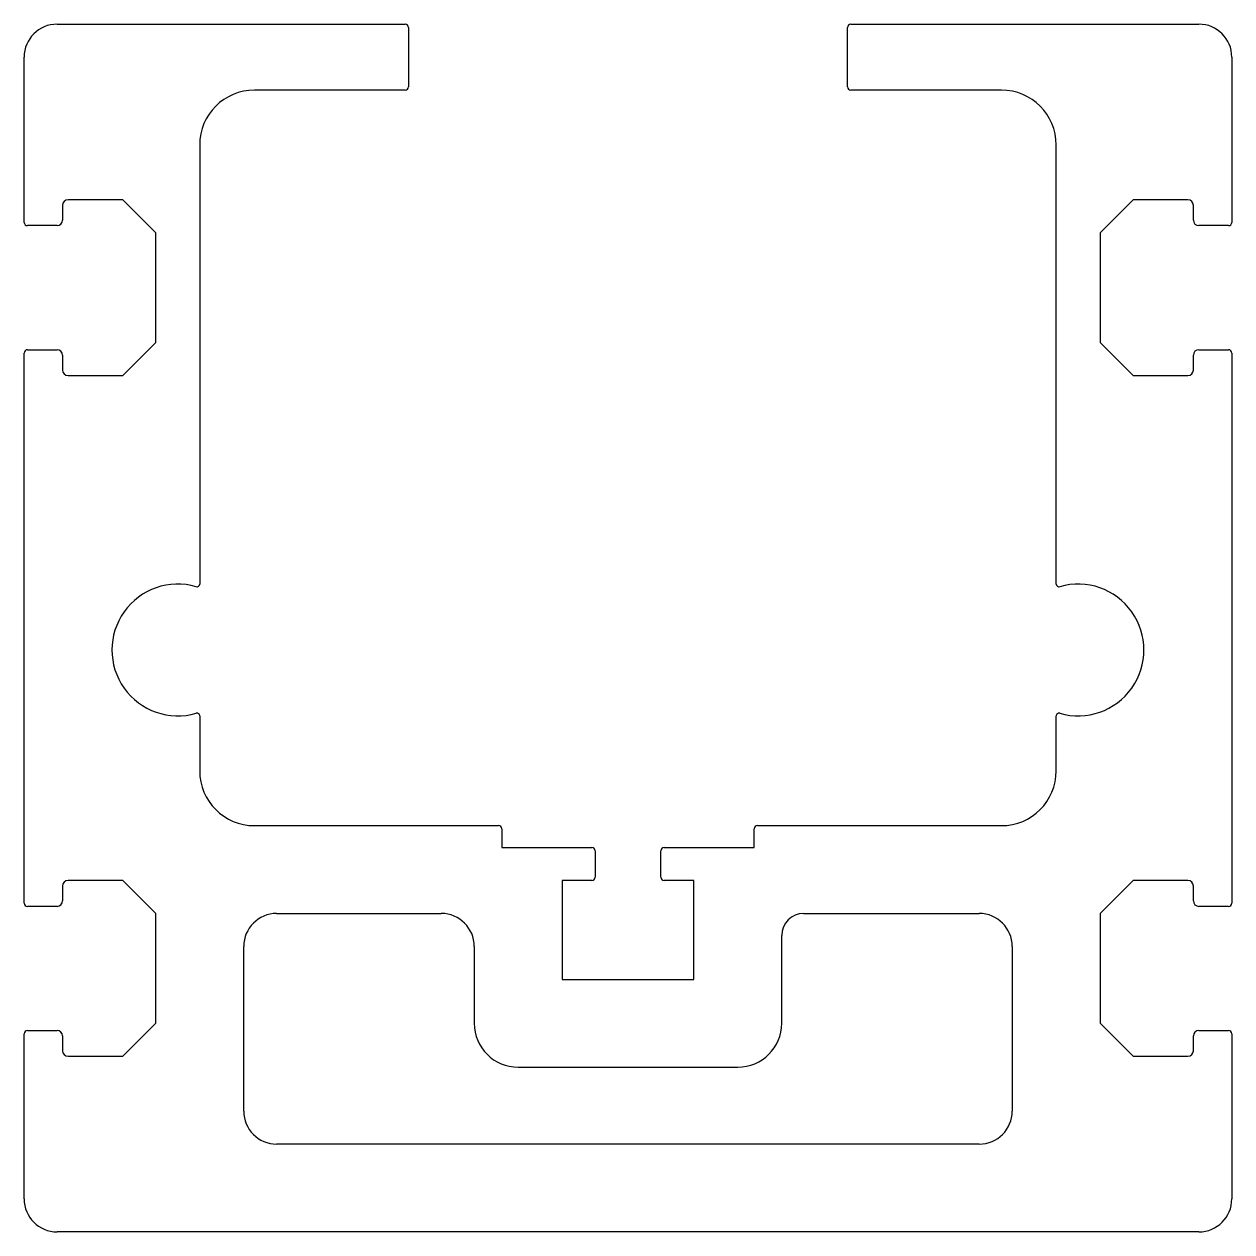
# Model space of a CAD drawing. Extents: x 657 to 767, y 562 to 672.
import ezdxf

# ---------------------------------------------------------------- set-up
doc = ezdxf.new("R2010")
doc.units = 0
doc.layers.get('0').update_dxf_attribs({"linetype": 'CONTINUOUS'})

msp = doc.modelspace()

# ---------------------------------------------------------------- linework, layer by layer
for p, q in [((660.06, 671.84), (691.76, 671.84)), ((692.06, 671.54), (692.06, 666.14)), ((732.06, 666.14), (732.06, 671.54)), ((732.36, 671.84), (764.06, 671.84)), ((657.06, 653.79), (657.06, 668.84)), ((767.06, 668.84), (767.06, 653.79)), ((691.76, 665.84), (678.05, 665.84)), ((746.07, 665.84), (732.36, 665.84)), ((673.05, 660.84), (673.05, 620.85)), ((751.07, 620.85), (751.07, 660.84)), ((666.06, 655.84), (661.06, 655.84)), ((669.06, 652.84), (666.06, 655.84)), ((758.06, 655.84), (755.06, 652.84)), ((763.06, 655.84), (758.06, 655.84)), ((660.56, 655.34), (660.56, 653.99)), ((763.56, 653.99), (763.56, 655.34)), ((660.06, 653.49), (657.36, 653.49)), ((766.76, 653.49), (764.06, 653.49)), ((669.06, 642.84), (669.06, 652.84)), ((755.06, 652.84), (755.06, 642.84)), ((666.06, 639.84), (669.06, 642.84)), ((755.06, 642.84), (758.06, 639.84)), ((657.06, 591.79), (657.06, 641.89)), ((657.36, 642.19), (660.06, 642.19)), ((660.56, 641.69), (660.56, 640.34)), ((763.56, 640.34), (763.56, 641.69)), ((764.06, 642.19), (766.76, 642.19)), ((767.06, 641.89), (767.06, 591.79)), ((661.06, 639.84), (666.06, 639.84)), ((758.06, 639.84), (763.06, 639.84)), ((673.05, 608.84), (673.05, 603.84)), ((751.07, 603.84), (751.07, 608.84)), ((678.05, 598.84), (700.26, 598.84)), ((700.56, 598.54), (700.56, 596.84)), ((723.56, 596.84), (723.56, 598.54)), ((723.86, 598.84), (746.07, 598.84)), ((700.56, 596.84), (708.76, 596.84)), ((709.06, 596.54), (709.06, 594.14)), ((715.06, 594.14), (715.06, 596.54)), ((715.36, 596.84), (723.56, 596.84)), ((660.56, 593.34), (660.56, 591.99)), ((666.06, 593.84), (661.06, 593.84)), ((669.06, 590.84), (666.06, 593.84)), ((708.76, 593.84), (706.06, 593.84)), ((706.06, 593.84), (706.06, 584.84)), ((718.06, 593.84), (715.36, 593.84)), ((718.06, 584.84), (718.06, 593.84)), ((758.06, 593.84), (755.06, 590.84)), ((763.06, 593.84), (758.06, 593.84)), ((763.56, 591.99), (763.56, 593.34)), ((660.06, 591.49), (657.36, 591.49)), ((669.06, 580.84), (669.06, 590.84)), ((680.06, 590.84), (695.06, 590.84)), ((728.06, 590.84), (744.06, 590.84)), ((755.06, 590.84), (755.06, 580.84)), ((766.76, 591.49), (764.06, 591.49)), ((726.06, 580.84), (726.06, 588.84)), ((677.06, 572.84), (677.06, 587.84)), ((698.06, 587.84), (698.06, 580.84)), ((747.06, 587.84), (747.06, 572.84)), ((706.06, 584.84), (718.06, 584.84)), ((666.06, 577.84), (669.06, 580.84)), ((755.06, 580.84), (758.06, 577.84)), ((657.06, 564.84), (657.06, 579.89)), ((657.36, 580.19), (660.06, 580.19)), ((764.06, 580.19), (766.76, 580.19)), ((767.06, 579.89), (767.06, 564.84)), ((660.56, 579.69), (660.56, 578.34)), ((763.56, 578.34), (763.56, 579.69)), ((661.06, 577.84), (666.06, 577.84)), ((758.06, 577.84), (763.06, 577.84)), ((702.06, 576.84), (722.06, 576.84)), ((744.06, 569.84), (680.06, 569.84)), ((764.06, 561.84), (660.06, 561.84))]:
    msp.add_line(p, q)
for centre, radius, start, end in [((660.06, 668.84), 3, 90, 180), ((691.76, 671.54), 0.3, 0, 90), ((732.36, 671.54), 0.3, 90, 180), ((764.06, 668.84), 3, 0, 90), ((678.05, 660.84), 5, 90, 180), ((691.76, 666.14), 0.3, 270, 0), ((732.36, 666.14), 0.3, 180, 270), ((746.07, 660.84), 5, 0, 90), ((661.06, 655.34), 0.5, 90, 180), ((763.06, 655.34), 0.5, 0, 90), ((657.36, 653.79), 0.3, 180, 270), ((660.06, 653.99), 0.5, 270, 0), ((764.06, 653.99), 0.5, 180, 270), ((766.76, 653.79), 0.3, 270, 0), ((657.36, 641.89), 0.3, 90, 180), ((660.06, 641.69), 0.5, 0, 90), ((764.06, 641.69), 0.5, 90, 180), ((766.76, 641.89), 0.3, 0, 90), ((661.06, 640.34), 0.5, 180, 270), ((763.06, 640.34), 0.5, 270, 0), ((671.06, 614.84), 6, 73.8353, 286.1647), ((672.8, 620.85), 0.25, 253.8353, 360), ((751.32, 620.85), 0.25, 180, 286.1647), ((753.06, 614.84), 6, 253.8353, 106.1647), ((672.8, 608.84), 0.25, 0, 106.1647), ((751.32, 608.84), 0.25, 73.8353, 180), ((678.05, 603.84), 5, 180, 270), ((746.07, 603.84), 5, 270, 360), ((700.26, 598.54), 0.3, 360, 90), ((723.86, 598.54), 0.3, 90, 180), ((708.76, 596.54), 0.3, 0, 90), ((715.36, 596.54), 0.3, 90, 180), ((708.76, 594.14), 0.3, 270, 0), ((715.36, 594.14), 0.3, 180, 270), ((661.06, 593.34), 0.5, 90, 180), ((763.06, 593.34), 0.5, 0, 90), ((660.06, 591.99), 0.5, 270, 0), ((764.06, 591.99), 0.5, 180, 270), ((657.36, 591.79), 0.3, 180, 270), ((680.06, 587.84), 3, 90, 180), ((695.06, 587.84), 3, 0, 90), ((728.06, 588.84), 2, 90, 180), ((744.06, 587.84), 3, 360, 90), ((766.76, 591.79), 0.3, 270, 0), ((702.06, 580.84), 4, 180, 270), ((722.06, 580.84), 4, 270, 0), ((657.36, 579.89), 0.3, 90, 180), ((660.06, 579.69), 0.5, 0, 90), ((764.06, 579.69), 0.5, 90, 180), ((766.76, 579.89), 0.3, 0, 90), ((661.06, 578.34), 0.5, 180, 270), ((763.06, 578.34), 0.5, 270, 0), ((680.06, 572.84), 3, 180, 270), ((744.06, 572.84), 3, 270, 360), ((660.06, 564.84), 3, 180, 270), ((764.06, 564.84), 3, 270, 360)]:
    msp.add_arc(centre, radius, start, end)

doc.saveas('drawing.dxf')
